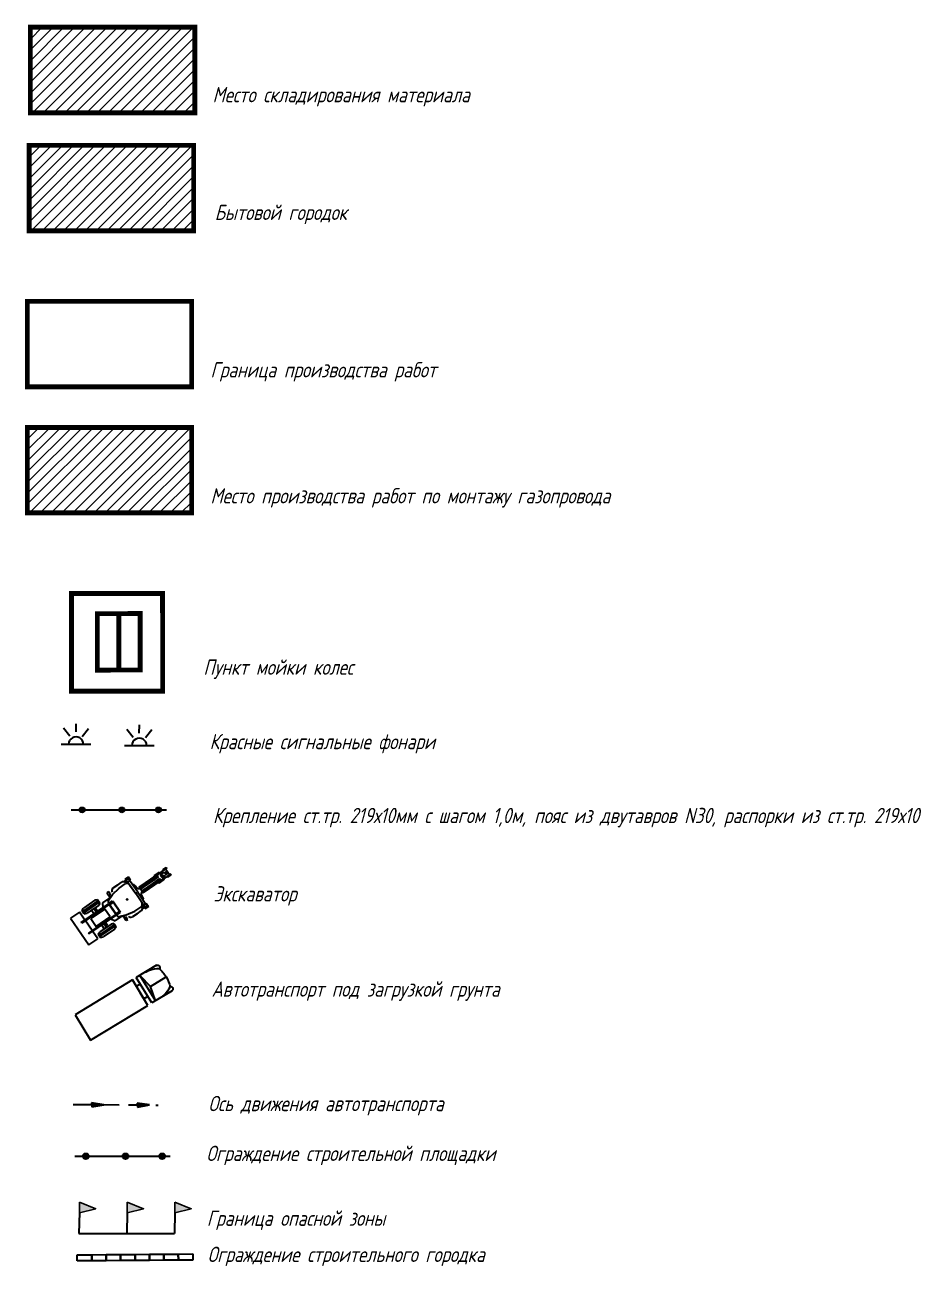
# Model space of a CAD drawing. Header units: millimetres. Extents: x 3063 to 5680, y 734 to 2027.
# Drawn here: x 4079.6 to 4226.1, y 1785.2 to 1988.3 of the extents above; entities that cross this region are included whole.
import ezdxf

# ---------------------------------------------------------------- set-up
doc = ezdxf.new("R2010")
doc.units = ezdxf.units.MM
doc.linetypes.add('Cплошная', pattern=[0])
doc.linetypes.add('DASHED', pattern=[0.75, 0.5, -0.25])
for name, color, linetype in [('1', 7, 'Continuous'), ('Arm_ppr', 7, 'Continuous'), ('CIVIL_CO010', 7, 'Continuous'), ('С-Условные_обозначения', 7, 'Continuous')]:
    doc.layers.add(name, color=color, linetype=linetype)
for name, color, linetype, lineweight in [('Level 44', 7, 'Continuous', 30), ('Перекладка водопровода', 7, 'Continuous', 0), ('проект', 7, 'Continuous', 30)]:
    doc.layers.add(name, color=color, linetype=linetype, lineweight=lineweight)
doc.layers.add('зоны ПОС', color=7, linetype='TRACKS2', lineweight=80, true_color=0x9e009e)
doc.styles.add('Gost_15', font='Gost', dxfattribs={"oblique": 15})
doc.linetypes.add('TRACKS2', pattern='A,0.6,[63,ltypeshp.shx,S=1,R=0,X=0,Y=-2],5', length=5.6)
doc.linetypes.add('ZIGZAG', pattern='A,0.00254,-5.08,[131,ltypeshp.shx,S=5.08,R=0,X=-5.08,Y=0],-10.16,[131,ltypeshp.shx,S=5.08,R=180,X=5.08,Y=0],-5.08', length=20.32254)

# ---------------------------------------------------------------- blocks, each defined once
blk = doc.blocks.new('A$C788C0699')
at = {"color": 1, "lineweight": 30}
for p, q in [((-10.2, 13), (-20.4, 26.1)), ((0, 20.2), (0, 33.6)), ((10.2, 13), (20.4, 26.1)), ((-24.1, 0), (24.1, 0))]:
    blk.add_line(p, q, dxfattribs=at)
blk.add_arc((0, 0), 12, 359.5163, 179.5163, dxfattribs=at)
blk = doc.blocks.new('A$C49B74B2C')
at = {"layer": 'Перекладка водопровода', "linetype": 'DASHED', "lineweight": 30, "ltscale": 3}
h = blk.add_hatch(color=6, dxfattribs=at)
h.dxf.hatch_style = 1
h.paths.add_polyline_path([(3.33, 4.04), (3.59, 3.83), (4.08, 4.7)])
h = blk.add_hatch(color=6, dxfattribs=at)
h.dxf.hatch_style = 1
h.paths.add_polyline_path([(0.88, 1.22), (1.14, 1.01), (1.64, 1.88)])
at = {"layer": 'Перекладка водопровода', "color": 6, "linetype": 'DASHED', "lineweight": 30, "ltscale": 3}
blk.add_line((0, 0), (4.55, 5.23), dxfattribs=at)
for points in [[(3.33, 4.04), (3.59, 3.83), (4.08, 4.7), (3.33, 4.04)], [(0.88, 1.22), (1.14, 1.01), (1.64, 1.88), (0.88, 1.22)]]:
    blk.add_lwpolyline(points, dxfattribs=at)
blk = doc.blocks.new('A$C7DD27023')
at = {"layer": 'Arm_ppr', "lineweight": 30}
for p, q in [((-80.2, 12.5), (-60.2, 12.5)), ((-63.7, 12.4), (-66.6, -0.1)), ((-63.7, 12.4), (-63.7, -12.6)), ((-60.2, -12.4), (-60.2, 12.6)), ((-56.4, 12.5), (0, 12.5)), ((-56.4, 12.5), (-56.4, 0)), ((-56.4, -7.9), (-56.4, 12.5)), ((0, 12.5), (0, -12.5)), ((-60.2, 6.2), (-56.4, 6.2)), ((-56.4, -12.5), (-56.4, 0)), ((-66.6, -0.1), (-82, -0.1)), ((-63.7, -12.6), (-66.6, -0.1)), ((-60.2, -6.2), (-56.4, -6.2)), ((-80.2, -12.5), (-60.2, -12.4)), ((0, -12.5), (-56.4, -12.5))]:
    blk.add_line(p, q, dxfattribs=at)
for centre, radius, start, end in [((-80, 10.6), 1.9, 84.3253, 248.928), ((-53.5, 0.4), 28.4, 162.6445, 180.7182), ((-53.5, -0.4), 28.4, 179.2818, 197.3555), ((-80, -10.6), 1.9, 111.072, 275.6747)]:
    blk.add_arc(centre, radius, start, end, dxfattribs=at)
for points in [[(-80.7, 8.8), (-80.7, 8.8), (-74.2, 12.5), (-67.3, 12.6), (-67.3, 12.5)], [(-80.7, -8.8), (-80.7, -8.8), (-74.2, -12.5), (-67.3, -12.6), (-67.3, -12.5)]]:
    blk.add_open_spline(points, degree=3, knots=[1.94091, 1.94091, 1.94091, 1.94091, 4.823114, 21.475652, 21.475652, 21.475652, 21.475652], dxfattribs=at)
blk = doc.blocks.new('A$C169E2345')
at = {"layer": 'CIVIL_CO010', "linetype": 'Continuous', "lineweight": 35}
blk.add_hatch(color=1, dxfattribs=at).paths.add_polyline_path([(6.76, 15.4), (13.28, 9.03), (4.56, 10.36)])
at = {"layer": 'CIVIL_CO010', "color": 1, "lineweight": 30}
blk.add_line((4.49, 10.37), (0, 0), dxfattribs=at)
at = {"layer": 'CIVIL_CO010'}
blk.add_lwpolyline([(6.7, 15.5), (13.47, 8.95), (4.42, 10.2)], close=True, dxfattribs=at)
blk = doc.blocks.new('A$C103A46B9')
at = {"layer": 'проект', "color": 1, "linetype": 'Cплошная', "lineweight": 30}
for p, q in [((0, -1.18), (0, 0)), ((0, 0), (0.5, 0)), ((0.5, 0), (0.5, -1.18)), ((0.5, -1.18), (0, -1.18))]:
    blk.add_line(p, q, dxfattribs=at)

msp = doc.modelspace()

# ---------------------------------------------------------------- hatches: boundary and pattern name
at = {"layer": 'Level 44', "linetype": 'Continuous', "lineweight": 30}
h = msp.add_hatch(color=82, dxfattribs=at)
h.dxf.hatch_style = 1
edge = h.paths.add_edge_path()
edge.add_arc((4089.578, 1803.211), 0.474, 0, 360)
h = msp.add_hatch(color=82, dxfattribs=at)
h.dxf.hatch_style = 1
edge = h.paths.add_edge_path()
edge.add_arc((4096.079, 1803.211), 0.474, 0, 360)
h = msp.add_hatch(color=82, dxfattribs=at)
h.dxf.hatch_style = 1
edge = h.paths.add_edge_path()
edge.add_arc((4102.064, 1803.211), 0.474, 0, 360)
at = {"layer": 'Перекладка водопровода', "linetype": 'Continuous', "lineweight": 25}
h = msp.add_hatch(dxfattribs=at)
h.set_pattern_fill('ANSI31', color=6, scale=10)
h.set_pattern_definition([(45, (-32181.1185, -9687.808), (-0.883883476, 0.883883476), [])])
h.paths.add_polyline_path([(4080.528, 1987.903), (4107.401, 1987.903), (4107.401, 1973.917), (4080.528, 1973.917)])
h = msp.add_hatch(dxfattribs=at)
h.set_pattern_fill('ANSI31', color=5, scale=10)
h.set_pattern_definition([(45, (-32181.3027, -9707.1198), (-0.883883476, 0.883883476), [])])
h.paths.add_polyline_path([(4080.343, 1968.591), (4107.217, 1968.591), (4107.217, 1954.605), (4080.343, 1954.605)])
at = {"layer": 'Перекладка водопровода', "linetype": 'Continuous', "lineweight": 0}
h = msp.add_hatch(dxfattribs=at)
h.set_pattern_fill('ANSI31', color=84, scale=10)
h.set_pattern_definition([(45, (-32138.4564, -9710.1232), (-0.883883476, 0.883883476), [])])
h.paths.add_polyline_path([(4080.026, 1922.451), (4106.899, 1922.451), (4106.899, 1908.465), (4080.026, 1908.465)])
at = {"layer": 'Перекладка водопровода', "linetype": 'Continuous', "lineweight": 13}
h = msp.add_hatch(color=5, dxfattribs=at)
h.dxf.hatch_style = 1
edge = h.paths.add_edge_path()
edge.add_arc((4088.976, 1859.877), 0.474, 0, 360)
h = msp.add_hatch(color=5, dxfattribs=at)
h.dxf.hatch_style = 1
edge = h.paths.add_edge_path()
edge.add_arc((4095.477, 1859.877), 0.474, 0, 360)
h = msp.add_hatch(color=5, dxfattribs=at)
h.dxf.hatch_style = 1
edge = h.paths.add_edge_path()
edge.add_arc((4101.462, 1859.877), 0.474, 0, 360)

# ---------------------------------------------------------------- linework, layer by layer
at = {"layer": 'Level 44', "color": 82, "linetype": 'Continuous', "lineweight": 30}
msp.add_line((4087.781, 1803.211), (4103.382, 1803.211), dxfattribs=at)
for centre in [(4089.578, 1803.211), (4096.079, 1803.211), (4102.064, 1803.211)]:
    msp.add_circle(centre, 0.474, dxfattribs=at)
at = {"layer": 'зоны ПОС', "color": 6, "linetype": 'Continuous', "const_width": 0.8, "flags": 128}
msp.add_lwpolyline([(4080.528, 1987.903), (4107.401, 1987.903), (4107.401, 1973.917), (4080.528, 1973.917)], close=True, dxfattribs=at)
at = {"layer": 'зоны ПОС', "color": 5, "linetype": 'Continuous', "const_width": 0.8, "flags": 128}
for points in [[(4080.343, 1968.591), (4107.217, 1968.591), (4107.217, 1954.605), (4080.343, 1954.605)], [(4087.249, 1895.278), (4102.144, 1895.29), (4102.156, 1879.298), (4087.261, 1879.287)]]:
    msp.add_lwpolyline(points, close=True, dxfattribs=at)
for points in [[(4091.477, 1891.985), (4094.971, 1891.988), (4094.978, 1882.757), (4091.484, 1882.754), (4091.477, 1891.985)], [(4094.971, 1891.988), (4098.466, 1891.99), (4098.473, 1882.76), (4094.978, 1882.757), (4094.971, 1891.988)]]:
    msp.add_lwpolyline(points, dxfattribs=at)
at = {"layer": 'Перекладка водопровода', "color": 5, "linetype": 'Continuous', "lineweight": 30}
msp.add_line((4087.179, 1859.877), (4102.779, 1859.877), dxfattribs=at)
at = {"layer": 'Перекладка водопровода', "color": 7, "linetype": 'Continuous', "lineweight": 30}
for p, q in [((4102.255, 1849.949), (4101.743, 1849.599)), ((4102.172, 1850.07), (4102.738, 1850.455)), ((4102.255, 1849.949), (4102.172, 1850.07)), ((4102.82, 1850.334), (4102.255, 1849.949)), ((4103.276, 1849.26), (4102.631, 1850.205)), ((4102.738, 1850.455), (4102.82, 1850.334)), ((4094.775, 1847.574), (4095.534, 1848.091)), ((4096.56, 1848.886), (4095.984, 1848.493)), ((4095.984, 1848.493), (4096.343, 1847.966)), ((4096.181, 1847.968), (4096.269, 1847.839)), ((4096.535, 1848.661), (4096.204, 1848.435)), ((4096.204, 1848.435), (4097.744, 1846.178)), ((4096.343, 1847.966), (4096.92, 1848.359)), ((4098.075, 1846.404), (4096.535, 1848.661)), ((4096.92, 1848.359), (4096.56, 1848.886)), ((4098.296, 1847.247), (4101.238, 1849.255)), ((4101.339, 1849.107), (4098.397, 1847.1)), ((4101.783, 1848.457), (4098.841, 1846.45)), ((4098.941, 1846.302), (4101.883, 1848.309)), ((4099.434, 1847.697), (4100.705, 1848.565)), ((4100.773, 1848.465), (4099.502, 1847.598)), ((4100.978, 1848.164), (4099.708, 1847.297)), ((4099.775, 1847.197), (4101.046, 1848.065)), ((4100.705, 1848.565), (4100.773, 1848.465)), ((4101.421, 1848.992), (4100.733, 1848.523)), ((4100.733, 1848.523), (4100.773, 1848.465)), ((4100.753, 1849.101), (4101.66, 1849.72)), ((4100.836, 1848.98), (4100.753, 1849.101)), ((4100.773, 1848.465), (4101.46, 1848.934)), ((4101.743, 1849.599), (4100.836, 1848.98)), ((4100.978, 1848.164), (4101.666, 1848.633)), ((4101.046, 1848.065), (4100.978, 1848.164)), ((4101.018, 1848.106), (4100.978, 1848.164)), ((4101.705, 1848.575), (4101.018, 1848.106)), ((4101.238, 1849.255), (4101.339, 1849.107)), ((4101.46, 1848.934), (4101.421, 1848.992)), ((4102.388, 1848.654), (4101.481, 1848.035)), ((4101.481, 1848.035), (4101.563, 1847.914)), ((4101.52, 1849.441), (4101.97, 1849.748)), ((4101.62, 1849.293), (4101.52, 1849.441)), ((4101.563, 1847.914), (4102.471, 1848.533)), ((4102.07, 1849.6), (4101.62, 1849.293)), ((4101.66, 1849.72), (4101.743, 1849.599)), ((4101.666, 1848.633), (4101.705, 1848.575)), ((4101.883, 1848.309), (4101.783, 1848.457)), ((4101.878, 1849.326), (4102.337, 1849.639)), ((4101.97, 1849.748), (4102.07, 1849.6)), ((4102.508, 1848.958), (4102.058, 1848.651)), ((4102.058, 1848.651), (4102.159, 1848.504)), ((4102.159, 1848.504), (4102.609, 1848.811)), ((4102.181, 1848.875), (4102.64, 1849.188)), ((4102.9, 1849.003), (4102.388, 1848.654)), ((4102.471, 1848.533), (4102.388, 1848.654)), ((4102.692, 1849.753), (4102.506, 1849.626)), ((4102.692, 1849.753), (4102.506, 1849.626)), ((4102.609, 1848.811), (4102.508, 1848.958)), ((4102.9, 1849.448), (4102.694, 1849.307)), ((4103.465, 1849.389), (4102.9, 1849.003)), ((4102.9, 1849.003), (4102.983, 1848.882)), ((4102.983, 1848.882), (4103.548, 1849.268)), ((4103.548, 1849.268), (4103.465, 1849.389)), ((4093.144, 1846.38), (4093.35, 1846.521)), ((4093.27, 1845.026), (4093.95, 1846.014)), ((4093.95, 1846.014), (4095.023, 1847.097)), ((4094.775, 1847.574), (4094.017, 1847.056)), ((4095.023, 1847.097), (4096.026, 1847.781)), ((4096.751, 1847.644), (4097.749, 1846.181)), ((4097.744, 1846.178), (4098.075, 1846.404)), ((4097.744, 1846.178), (4098.075, 1846.404)), ((4099.285, 1843.921), (4097.744, 1846.178)), ((4098.747, 1844.719), (4097.749, 1846.181)), ((4098.075, 1846.404), (4099.616, 1844.146)), ((4098.397, 1847.1), (4098.296, 1847.247)), ((4098.301, 1847.034), (4099.383, 1847.773)), ((4099.502, 1847.598), (4098.528, 1846.933)), ((4098.733, 1846.632), (4098.528, 1846.933)), ((4099.708, 1847.297), (4098.733, 1846.632)), ((4098.744, 1846.384), (4099.827, 1847.122)), ((4098.841, 1846.45), (4098.941, 1846.302)), ((4099.383, 1847.773), (4099.502, 1847.598)), ((4099.502, 1847.598), (4099.434, 1847.697)), ((4099.827, 1847.122), (4099.708, 1847.297)), ((4099.708, 1847.297), (4099.775, 1847.197)), ((4088.854, 1841.447), (4093.235, 1844.436)), ((4093.302, 1844.339), (4088.921, 1841.349)), ((4088.973, 1843.444), (4089.217, 1843.829)), ((4089.081, 1843.287), (4091.626, 1845.028)), ((4091.073, 1845.098), (4089.217, 1843.829)), ((4091.788, 1844.791), (4089.242, 1843.051)), ((4091.654, 1844.247), (4089.795, 1842.981)), ((4089.883, 1843.836), (4090.045, 1843.599)), ((4090.074, 1843.967), (4090.236, 1843.73)), ((4090.265, 1844.097), (4090.427, 1843.861)), ((4090.456, 1844.228), (4090.618, 1843.991)), ((4090.647, 1844.359), (4090.809, 1844.122)), ((4090.838, 1844.489), (4091, 1844.253)), ((4091.029, 1844.62), (4091.191, 1844.383)), ((4091.521, 1845.183), (4091.074, 1845.096)), ((4091.22, 1844.751), (4091.382, 1844.514)), ((4091.412, 1844.881), (4091.573, 1844.645)), ((4091.895, 1844.633), (4091.521, 1845.183)), ((4091.603, 1845.012), (4091.764, 1844.775)), ((4091.896, 1844.634), (4091.652, 1844.249)), ((4092.385, 1844.668), (4093.589, 1845.49)), ((4092.431, 1843.887), (4092.385, 1844.668)), ((4093.235, 1844.436), (4093.302, 1844.339)), ((4093.333, 1844.556), (4093.96, 1844.984)), ((4094.48, 1842.874), (4093.333, 1844.556)), ((4094.105, 1844.771), (4093.478, 1844.343)), ((4093.478, 1844.343), (4094.626, 1842.661)), ((4093.96, 1844.984), (4095.107, 1843.302)), ((4095.253, 1843.089), (4094.105, 1844.771)), ((4097.608, 1843.309), (4098.611, 1843.994)), ((4098.841, 1844.069), (4098.753, 1844.198)), ((4098.899, 1844.221), (4099.475, 1844.615)), ((4099.258, 1843.695), (4098.899, 1844.221)), ((4099.834, 1844.088), (4099.258, 1843.695)), ((4099.616, 1844.146), (4099.285, 1843.921)), ((4099.475, 1844.615), (4099.834, 1844.088)), ((4088.562, 1843.155), (4087.105, 1842.161)), ((4087.105, 1842.161), (4090.094, 1837.781)), ((4089.45, 1841.853), (4088.562, 1843.155)), ((4089.349, 1842.895), (4088.973, 1843.444)), ((4089.081, 1843.287), (4089.241, 1843.052)), ((4089.119, 1843.314), (4089.281, 1843.077)), ((4089.31, 1843.444), (4089.472, 1843.207)), ((4089.348, 1842.895), (4089.795, 1842.981)), ((4089.501, 1843.575), (4089.663, 1843.338)), ((4089.692, 1843.705), (4089.854, 1843.469)), ((4094.412, 1842.712), (4090.031, 1839.722)), ((4090.098, 1839.625), (4094.479, 1842.614)), ((4092.689, 1843.664), (4090.406, 1842.106)), ((4090.406, 1842.106), (4091.277, 1840.829)), ((4090.908, 1843.74), (4090.541, 1843.489)), ((4090.541, 1843.489), (4090.956, 1842.881)), ((4091.323, 1843.131), (4090.908, 1843.74)), ((4090.908, 1843.739), (4091.247, 1843.723)), ((4090.956, 1842.881), (4091.323, 1843.131)), ((4091.024, 1843.571), (4091.323, 1843.131)), ((4091.547, 1843.284), (4091.247, 1843.723)), ((4091.247, 1843.723), (4091.247, 1843.723)), ((4091.277, 1840.829), (4093.561, 1842.387)), ((4091.323, 1843.131), (4091.547, 1843.284)), ((4093.561, 1842.387), (4092.689, 1843.664)), ((4093.674, 1842.065), (4094.385, 1841.738)), ((4094.385, 1841.738), (4095.589, 1842.56)), ((4094.479, 1842.614), (4094.412, 1842.712)), ((4095.107, 1843.302), (4094.48, 1842.874)), ((4094.626, 1842.661), (4095.253, 1843.089)), ((4094.626, 1842.661), (4094.678, 1842.585)), ((4095.04, 1842.431), (4096.208, 1842.704)), ((4096.208, 1842.704), (4097.608, 1843.309)), ((4096.256, 1841.821), (4096.461, 1841.961)), ((4097.961, 1842.904), (4097.203, 1842.387)), ((4097.961, 1842.904), (4098.72, 1843.422)), ((4088.921, 1841.349), (4088.854, 1841.447)), ((4090.627, 1840.129), (4089.517, 1841.756)), ((4091.551, 1838.775), (4090.694, 1840.031)), ((4091.626, 1839.556), (4091.87, 1839.941)), ((4094.281, 1841.137), (4091.733, 1839.401)), ((4093.726, 1841.21), (4091.87, 1839.941)), ((4091.894, 1839.164), (4094.443, 1840.9)), ((4092.199, 1841.059), (4092.567, 1841.309)), ((4092.614, 1840.45), (4092.199, 1841.059)), ((4092.506, 1839.581), (4092.345, 1839.818)), ((4094.306, 1840.359), (4092.448, 1839.094)), ((4092.698, 1839.711), (4092.536, 1839.949)), ((4092.567, 1841.309), (4092.79, 1841.462)), ((4092.567, 1841.309), (4092.982, 1840.701)), ((4092.866, 1840.87), (4092.567, 1841.309)), ((4092.982, 1840.701), (4092.614, 1840.45)), ((4092.889, 1839.842), (4092.727, 1840.079)), ((4092.79, 1841.462), (4093.09, 1841.023)), ((4093.08, 1839.972), (4092.919, 1840.209)), ((4092.981, 1840.702), (4093.09, 1841.023)), ((4093.09, 1841.023), (4093.09, 1841.023)), ((4093.272, 1840.102), (4093.11, 1840.339)), ((4093.463, 1840.233), (4093.301, 1840.47)), ((4093.654, 1840.363), (4093.493, 1840.6)), ((4093.845, 1840.493), (4093.684, 1840.73)), ((4094.174, 1841.295), (4093.727, 1841.209)), ((4094.037, 1840.623), (4093.875, 1840.86)), ((4094.228, 1840.754), (4094.067, 1840.991)), ((4094.174, 1841.295), (4094.549, 1840.746)), ((4094.419, 1840.884), (4094.258, 1841.121)), ((4094.549, 1840.746), (4094.305, 1840.361)), ((4090.031, 1839.722), (4090.098, 1839.625)), ((4090.094, 1837.781), (4091.551, 1838.775)), ((4091.627, 1839.557), (4092.001, 1839.007)), ((4091.894, 1839.164), (4091.734, 1839.4)), ((4091.932, 1839.19), (4091.771, 1839.427)), ((4092.124, 1839.321), (4091.962, 1839.558)), ((4092.001, 1839.007), (4092.448, 1839.094)), ((4092.315, 1839.451), (4092.154, 1839.688))]:
    msp.add_line(p, q, dxfattribs=at)
at = {"layer": 'Перекладка водопровода', "color": 10, "linetype": 'Continuous', "lineweight": 30}
msp.add_line((4088.475, 1790.562, -129.148), (4104.075, 1790.562, -129.148), dxfattribs=at)
at = {"layer": 'Перекладка водопровода', "color": 34, "linetype": 'Continuous', "lineweight": 0, "const_width": 0.8, "flags": 128}
msp.add_lwpolyline([(4080.026, 1943.066), (4106.899, 1943.066), (4106.899, 1929.08), (4080.026, 1929.08)], close=True, dxfattribs=at)
at = {"layer": 'Перекладка водопровода', "color": 84, "linetype": 'Continuous', "lineweight": 0, "const_width": 0.8, "flags": 128}
msp.add_lwpolyline([(4080.026, 1922.451), (4106.899, 1922.451), (4106.899, 1908.465), (4080.026, 1908.465)], close=True, dxfattribs=at)
at = {"layer": 'Перекладка водопровода', "color": 5, "linetype": 'Continuous', "lineweight": 13}
for centre in [(4088.976, 1859.877), (4095.477, 1859.877), (4101.462, 1859.877)]:
    msp.add_circle(centre, 0.474, dxfattribs=at)
at = {"layer": 'Перекладка водопровода', "color": 7, "linetype": 'Continuous', "lineweight": 30}
msp.add_circle((4096.368, 1845.239), 0.0794, dxfattribs=at)
for centre, radius, start, end in [((4095.766, 1847.55), 0.589, 45.18768, 113.2072), ((4094.436, 1846.643), 0.589, 135.4105, 203.43002), ((4096.292, 1847.199), 0.64, 44.01832, 114.48394), ((4093.606, 1844.838), 0.385, 150.81813, 212.29394), ((4098.166, 1844.453), 0.64, 314.13376, 24.59938), ((4098.301, 1843.835), 0.589, 315.4105, 23.43002), ((4094.988, 1842.813), 0.385, 216.32376, 277.79957), ((4096.971, 1842.928), 0.589, 225.18768, 293.2072)]:
    msp.add_arc(centre, radius, start, end, dxfattribs=at)
at = {"layer": 'Перекладка водопровода', "color": 7, "linetype": 'Continuous', "lineweight": 30, "extrusion": (0, 0, -1)}
for centre, major_axis, ratio, start_param, end_param in [((4102.03, 1849.101), (-0.151, 0.226), 0.6110518, 3.1415927, 9.424778), ((4102.49, 1849.414), (-0.151, 0.226), 0.6110518, -0.0305268, 3.1415927), ((4102.796, 1849.6), (-0.104, 0.153), 0.4572124, 3.1415927, 9.424778)]:
    msp.add_ellipse(centre, major_axis=major_axis, ratio=ratio, start_param=start_param, end_param=end_param, dxfattribs=at)
at = {"layer": 'Перекладка водопровода', "color": 7, "linetype": 'Continuous', "lineweight": 30}
for points, knots in [([(4093.589, 1845.49), (4093.539, 1845.581), (4093.449, 1845.743), (4093.297, 1845.936), (4093.163, 1846.133), (4093.151, 1846.288), (4093.144, 1846.38)], [0, 0, 0, 0, 0.10341893, 0.1850098, 0.24628289, 0.33707334, 0.33707334, 0.33707334, 0.33707334]), ([(4093.35, 1846.521), (4093.361, 1846.467), (4093.386, 1846.345), (4093.498, 1846.284), (4093.56, 1846.25)], [0, 0, 0, 0, 0.05238952, 0.11951157, 0.11951157, 0.11951157, 0.11951157]), ([(4093.56, 1846.25), (4093.54, 1846.194), (4093.501, 1846.084), (4093.484, 1845.913), (4093.515, 1845.722), (4093.554, 1845.591), (4093.577, 1845.512)], [0, 0, 0, 0, 0.05970771, 0.11599387, 0.16966157, 0.25225831, 0.25225831, 0.25225831, 0.25225831]), ([(4097.264, 1847.593), (4097.3, 1847.623), (4097.368, 1847.679), (4097.524, 1847.638), (4097.628, 1847.475), (4097.755, 1847.319), (4097.857, 1847.173), (4097.952, 1847.082), (4098.095, 1847.045), (4098.251, 1847.03), (4098.399, 1847.038), (4098.493, 1846.996), (4098.517, 1846.952), (4098.528, 1846.933)], [0, 0, 0, 0, 0.04404614, 0.08367697, 0.14284504, 0.23142261, 0.28660545, 0.32100376, 0.35970683, 0.43084433, 0.47842988, 0.506321, 0.52766956, 0.52766956, 0.52766956, 0.52766956]), ([(4098.887, 1845.214), (4098.927, 1845.237), (4099.004, 1845.28), (4099.024, 1845.44), (4098.91, 1845.597), (4098.811, 1845.772), (4098.712, 1845.92), (4098.662, 1846.041), (4098.68, 1846.188), (4098.722, 1846.339), (4098.784, 1846.474), (4098.779, 1846.577), (4098.747, 1846.615), (4098.733, 1846.632)], [0, 0, 0, 0, 0.04404614, 0.08367697, 0.14284504, 0.23142261, 0.28660545, 0.32100376, 0.35970683, 0.43084433, 0.47842988, 0.506321, 0.52766956, 0.52766956, 0.52766956, 0.52766956]), ([(4095.589, 1842.56), (4095.655, 1842.48), (4095.773, 1842.337), (4095.897, 1842.125), (4096.032, 1841.928), (4096.172, 1841.861), (4096.256, 1841.821)], [0, 0, 0, 0, 0.10341893, 0.1850098, 0.24628289, 0.33707334, 0.33707334, 0.33707334, 0.33707334]), ([(4096.286, 1842.255), (4096.226, 1842.257), (4096.11, 1842.261), (4095.944, 1842.307), (4095.778, 1842.406), (4095.67, 1842.49), (4095.605, 1842.54)], [0, 0, 0, 0, 0.05970771, 0.11599387, 0.16966157, 0.25225831, 0.25225831, 0.25225831, 0.25225831]), ([(4096.461, 1841.961), (4096.416, 1841.991), (4096.311, 1842.059), (4096.295, 1842.185), (4096.286, 1842.255)], [0, 0, 0, 0, 0.05238952, 0.11951157, 0.11951157, 0.11951157, 0.11951157])]:
    msp.add_open_spline(points, degree=3, knots=knots, dxfattribs=at)

# ---------------------------------------------------------------- block references
at = {"layer": '1', "color": 7, "lineweight": 30, "xscale": -0.1944000000000001, "yscale": 0.1944000000000001, "zscale": 0.1944000000000001, "rotation": 31.28615420172387}
msp.add_blockref('A$C7DD27023', (4089.106, 1824.286), dxfattribs=at)
at = {"layer": '1', "color": 253, "linetype": 'ByBlock', "lineweight": 30, "xscale": 0.3039999999998869, "yscale": 0.3039999999998869, "zscale": 0.3039999999998869, "rotation": 22.31624072291187}
for p in [(4088.475, 1790.562, -129.148), (4096.275, 1790.562, -129.148), (4104.075, 1790.562, -129.148)]:
    msp.add_blockref('A$C169E2345', p, dxfattribs=at)
at = {"layer": 'Arm_ppr', "linetype": 'ZIGZAG', "ltscale": 0.2, "xscale": 0.09999999999995808, "yscale": 0.09999999999995808, "zscale": 0.09999999999995808, "rotation": 359.7375024004555}
for p in [(4087.981, 1870.617), (4098.331, 1870.418)]:
    msp.add_blockref('A$C788C0699', p, dxfattribs=at)
at = {"layer": 'Перекладка водопровода', "color": 10, "linetype": 'Continuous', "lineweight": 30, "xscale": 2, "yscale": 2, "zscale": 2, "rotation": 310.6162553858144}
msp.add_blockref('A$C49B74B2C', (4087.544, 1811.698), dxfattribs=at)
at = {"layer": 'проект', "color": 6, "linetype": 'Cплошная', "xscale": 1.999999999999999, "yscale": 1.999999999999999, "zscale": 1.999999999999999, "rotation": 270.4660811956931}
for p in [(4090.553, 1787.117, -129.148), (4092.913, 1787.137, -129.148), (4095.273, 1787.156, -129.148), (4097.633, 1787.175, -129.148), (4099.993, 1787.194, -129.148), (4102.353, 1787.213, -129.148), (4104.713, 1787.233, -129.148), (4107.073, 1787.252, -129.148)]:
    msp.add_blockref('A$C103A46B9', p, dxfattribs=at)

# ---------------------------------------------------------------- texts
at = {"layer": 'С-Условные_обозначения', "width": 112.68418, "attachment_point": 4, "style": 'Gost_15'}
for s, insert, char_height in [('\\pi-10,l10,t2.5;Место складирования материала', (4110.314, 1976.534, -129.148), 2.5), ('\\pi-10,l10,t2.5;Бытовой городок', (4110.666, 1957.286, -129.148), 2.5), ('\\pi-10,l10,t2.5;Граница производства работ', (4109.971, 1931.539, -129.148), 2.5), ('\\pi-10,l10,t2.5;Место производства работ по монтажу газопровода', (4109.971, 1910.924, -129.148), 2.5), ('\\pi-10,l10,t2.5;Пункт мойки колес', (4108.817, 1882.89, -129.148), 2.5), ('\\pi-10,l10,t2.5;Красные сигнальные фонари', (4109.827, 1870.717, -129.148), 2.5), ('\\pi-10,l10,t2.5;Крепление ст.тр. 219х10мм с шагом 1,0м, пояс из двутавров N30, распорки из ст.тр. 219х10', (4110.387, 1858.623), 2.499999), ('\\pi-10,l10,t2.5;Экскаватор', (4110.469, 1845.816), 2.5), ('\\pi-10,l10,t2.5;Автотранспорт под загрузкой грунта', (4110.144, 1830.232), 2.5), ('\\pi-10,l10,t2.5;Ось движения автотранспорта', (4109.621, 1811.504), 2.5), ('\\pi-10,l10,t2.5;Ограждение строительной площадки', (4109.297, 1803.353), 2.5), ('\\pi-10,l10,t2.5;Граница опасной зоны', (4109.375, 1792.751, -129.148), 2.5), ('\\pi-10,l10,t2.5;Ограждение строительного городка', (4109.502, 1786.832, -129.148), 2.5)]:
    msp.add_mtext(s, dxfattribs=dict(at, insert=insert, char_height=char_height))

doc.saveas('drawing.dxf')
